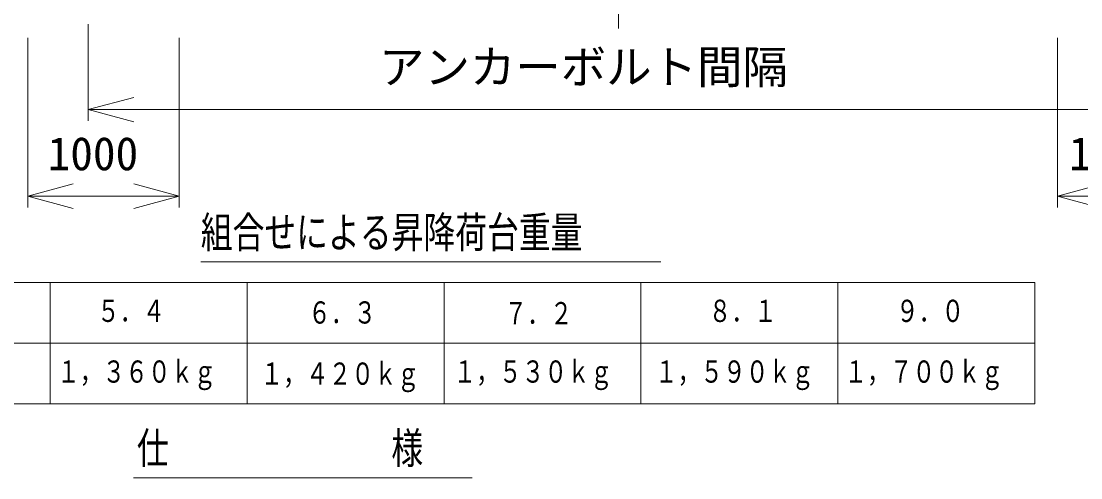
# Model space of a CAD drawing. Units: millimetres, scale not verified. Extents: x -12607 to 12128, y -18611 to 18612.
# Drawn here: x -7445 to -448, y -10213 to -7202 of the extents above; entities that cross this region are included whole.
import ezdxf
from ezdxf.enums import TextEntityAlignment as Align

# ---------------------------------------------------------------- set-up
doc = ezdxf.new("R2010")
doc.units = ezdxf.units.MM
doc.header["$LTSCALE"] = 30
doc.linetypes.add('CHAIN2', pattern=[12, 9, -1, 1, -1])
doc.layers.add('0-2_05 寸法', color=7, linetype='Continuous', lineweight=18)
doc.layers.add('0-4_12 常用一点鎖線', color=3, linetype='CHAIN2', lineweight=18)
doc.styles.add('ＭＳ ゴシック', font='')
doc.styles.get('ＭＳ ゴシック').set_extended_font_data('MS Gothic')

msp = doc.modelspace()

# ---------------------------------------------------------------- linework, layer by layer
at = {"layer": '0-2_05 寸法'}
for p, q in [((-7001.98, -7221.28), (-7001.98, -7859.23)), ((-7401.98, -7311.28), (-7401.98, -8430.61)), ((-6401.98, -7311.28), (-6401.98, -8430.61)), ((-601.98, -7311.28), (-601.98, -8430.61)), ((-7001.98, -7784.23), (-6701.98, -7784.23)), ((-301.98, -7784.23), (-6701.98, -7784.23)), ((-7401.98, -8355.61), (-7101.98, -8355.61)), ((-7101.98, -8355.61), (-6701.98, -8355.61)), ((-6401.98, -8355.61), (-6701.98, -8355.61)), ((-601.98, -8355.61), (-301.98, -8355.61)), ((-6259.5, -8789.83), (-3221.8, -8789.83)), ((-7252.9, -9726.13), (-7252.9, -8926.13)), ((-5952.97, -8926.13), (-5952.97, -9726.13)), ((-4653.04, -8926.13), (-4653.04, -9726.13)), ((-3353.1, -9726.13), (-3353.1, -8926.13)), ((-2053.1, -9726.13), (-2053.1, -8926.13)), ((-9852.76, -9326.13), (-2053.1, -9326.13)), ((-8552.76, -9326.13), (-753.1, -9326.13)), ((-9852.76, -9726.13), (-2053.1, -9726.13)), ((-753.1, -9726.13), (-2053.1, -9726.13)), ((-6704.46, -10213.02), (-4468.03, -10213.02))]:
    msp.add_line(p, q, dxfattribs=at)
for points in [[(-6701.98, -7864.61), (-7001.98, -7784.23), (-6701.98, -7703.84)], [(-7101.98, -8435.99), (-7401.98, -8355.61), (-7101.98, -8275.22)], [(-6701.98, -8275.22), (-6401.98, -8355.61), (-6701.98, -8435.99)], [(-301.98, -8435.99), (-601.98, -8355.61), (-301.98, -8275.22)], [(-2053.1, -9726.13), (-2053.1, -8926.13), (-9852.76, -8926.13), (-9852.76, -9726.13)], [(-753.1, -9726.13), (-753.1, -8926.13), (-8552.76, -8926.13)]]:
    msp.add_lwpolyline(points, dxfattribs=at)
at = {"layer": '0-4_12 常用一点鎖線'}
msp.add_line((-3501.98, -3461.28), (-3501.98, -7250.48), dxfattribs=at)

# ---------------------------------------------------------------- texts
at = {"layer": '0-2_05 寸法', "style": 'ＭＳ ゴシック'}
for s, height, p in [('アンカーボルト間隔', 219.9, (-5081.98, -7679.23)), ('1000', 219.9, (-7270.72, -8250.61)), ('1000', 219.9, (-526.98, -8250.61)), ('ww', 1.833, (-5952.93, -8928.63))]:
    msp.add_text(s, height=height, dxfattribs=at).set_placement(p, align=Align.BOTTOM_LEFT)
at = {"layer": '0-2_05 寸法', "style": 'ＭＳ ゴシック', "width": 0.75}
for s, height, p in [('組合せによる昇降荷台重量', 205.3, (-6259.3, -8758.03)), ('５．４', 146.6, (-6944.23, -9229.23)), ('６．３', 146.6, (-5550.4, -9240.16)), ('７．２', 146.6, (-4254.26, -9244.57)), ('８．１', 146.6, (-2905.79, -9229.37)), ('９．０', 146.6, (-1668.55, -9229.37)), ('１，３６０ｋｇ', 146.6, (-7208.22, -9629.86)), ('１，４２０ｋｇ', 146.6, (-5865.26, -9643.44)), ('１，５３０ｋｇ', 146.6, (-4590.34, -9629.86)), ('１，５９０ｋｇ', 146.6, (-3260.62, -9629.86)), ('１，７００ｋｇ', 146.6, (-2009.73, -9629.86)), ('仕\u3000\u3000\u3000\u3000\u3000\u3000\u3000様', 205.3, (-6681.35, -10181.22))]:
    msp.add_text(s, height=height, dxfattribs=at).set_placement(p, align=Align.BOTTOM_LEFT)

doc.saveas('drawing.dxf')
